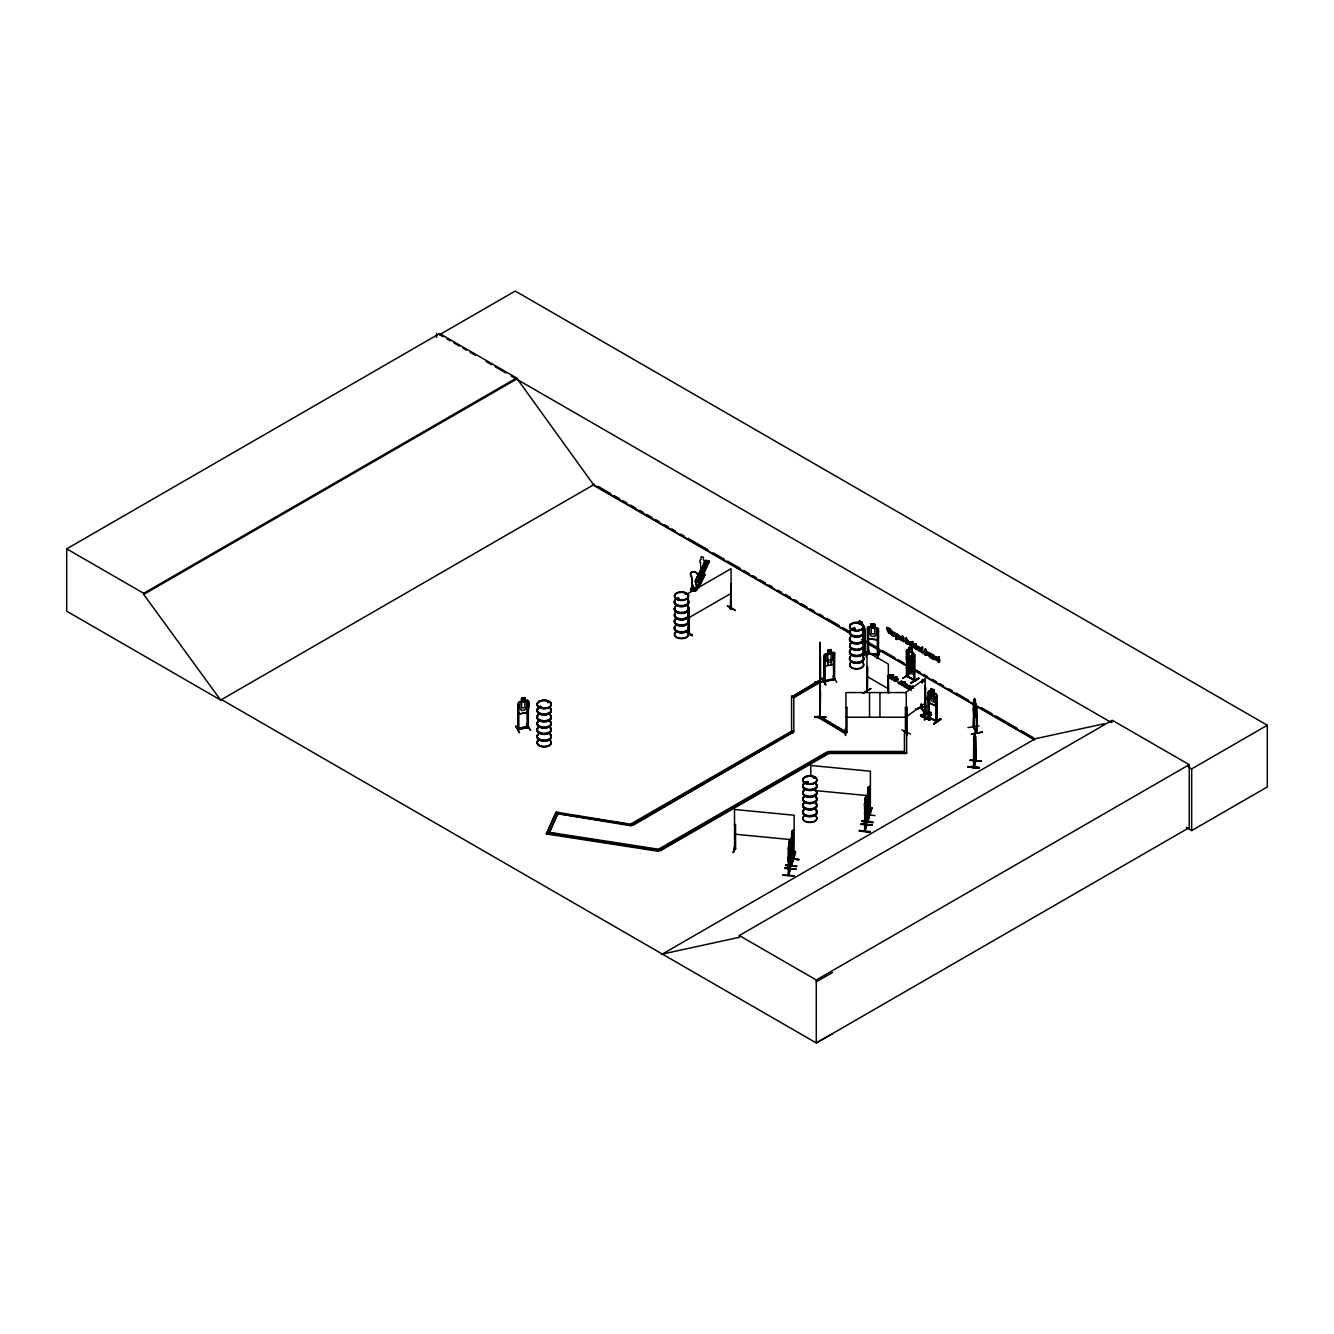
<?xml version="1.0" encoding="UTF-8"?>
<svg xmlns="http://www.w3.org/2000/svg" width="1334" height="1334" viewBox="0 0 1334 1334"><rect width="100%" height="100%" fill="white"/><g stroke="black" fill="none" stroke-linecap="round" stroke-linejoin="round"><path stroke-width="1.5" d="M820.143 701.951L820.143 642.371L820.143 717.008L820.527 691.679M789.094 844.038L789.294 842.504M791.879 834.45L792.079 832.916M789.845 854.277C792.78 836.551 785.159 877.472 789.945 854.244M788.828 846.656L788.694 875.387L788.394 873.787M788.861 875.254L790.062 868.05M791.612 837.068L791.479 865.799L791.229 864.215M792.679 859.88L795.281 851.759M866.283 806.586L866.216 810.272L866.4 806.586M865.182 829.831L864.565 831.315L866.616 824.979M866.833 824.996L864.949 831.365L864.966 806.62M866.683 824.712L866.233 825.579L866.8 800.3M869.001 800.667L869.068 796.982L867.55 805.653M868.017 821.127L867.95 820.243M869.618 815.408L867.734 821.761L867.75 797.015M975.221 746.273L973.67 751.225L975.421 742.604M975.854 760.997L973.97 767.367L974.687 732.433L974.087 746.74L973.787 745.356M901.167 639.853L899.5 638.853L899.349 636.101M909.171 642.905L910.322 641.654L911.906 644.205M695.998 589.161L696.765 577.389A3.785 2.968 25.8 0 0 696.765 573.02A3.785 2.968 25.8 0 0 691.612 572.186A3.785 2.968 25.8 0 0 691.612 576.555L692.296 588.694L691.546 576.688A3.785 2.968 25.8 0 1 691.546 572.319A3.785 2.968 25.8 0 1 696.698 573.153A3.785 2.968 25.8 0 1 696.698 577.505L696.765 577.389M782.808 875.171C803.201 875.804 792.429 876.488 782.825 875.087M796.865 865.849L785.609 865.499M785.593 865.599L785.693 864.715M796.765 866.65L785.676 865.216M870.252 832.149L859.063 831.099L870.335 831.416M873.02 822.644C863.081 818.226 853.56 822.228 873.036 822.561M873.12 822.261L861.931 821.227M968.084 767.167C976.288 764.115 988.961 771.035 968.167 766.716M979.256 768.217L968.151 766.833M921.41 707.92L920.86 707.287L921.31 708.804M898.032 638.119C896.648 640.42 893.613 633.667 896.982 633.95A2.001 1.167 60 0 1 898.032 634.784C903.518 640.02 892.663 640.387 897.165 638.136C898.849 638.536 893.78 635.334 896.531 634.2A2.001 1.167 60 0 1 897.582 635.034L898.065 634.634M788.411 847.057L789.961 842.071L790.078 869.018L788.311 875.354L788.211 848.774L789.394 844.672L788.828 852.326M791.496 864.832L791.095 865.749L790.995 839.186L792.179 835.084L791.612 842.738M791.095 839.219L792.93 832.883M864.449 812.94L864.782 815.241L864.465 804.752L865.799 796.448L865.182 798.732M867.967 792.012L867.35 801.317L868.567 786.86L867.967 789.144M867.35 795.197L867.567 793.38M973.453 740.787L973.787 738.969L973.503 767.283M910.555 734.1L901.851 729.848M789.711 843.622L789.411 840.453L788.928 874.754M791.295 843.788L791.612 845.156L792.196 830.865L791.229 865.116M865.082 801.617L864.582 831.249M693.913 587.06L693.146 588.411L693.997 588.577M701.684 570.335L702.351 569.901M701.867 570.152L701.284 570.235M976.605 714.824L976.154 717.258L976.521 714.941M910.972 690.578L911.339 688.644M862.881 693.447L871.069 688.477L863.065 693.146M899.216 637.252L901.334 637.969L899.216 637.252L901.867 638.736L899.216 637.719L901.367 639.603M899.666 636.985L900.917 636.768L901.417 638.986M910.955 644.022C905.886 641.321 915.958 644.155 908.821 642.421C909.838 647.073 912.156 647.073 909.705 643.271M909.271 643.055L910.405 642.204L911.906 644.539M935.668 658.296C936.952 655.428 938.619 660.83 937.052 658.246C932.066 655.294 942.304 665.433 935.801 657.145M910.622 688.077C911.772 691.229 908.287 686.76 908.888 689.361M820.66 681.674L820.593 682.691L820.527 657.362M897.582 635.034L897.915 639.453L895.781 638.102M925.012 697.882L925.529 695.598M925.046 698.032L925.579 695.681M906.22 643.538C902.468 636.485 908.771 638.686 908.737 643.388C906.786 645.189 905.486 642.621 908.454 643.872M906.703 643.121C908.754 645.089 908.854 639.336 906.253 640.27M925.379 654.594C931.115 656.295 925.779 650.192 925.412 649.508C920.093 659.063 932.766 654.294 925.412 651.326M925.813 654.327L924.879 654.31M539.336 706.887L540.253 706.203M539.886 707.103L541.487 707.053M676.521 598.683A7.054 4.069 0 0 1 679.69 591.879A7.054 4.069 0 0 1 688.327 596.865A7.054 4.069 0 0 1 676.521 598.683L678.539 598.116L677.505 599.033M678.539 599.016L677.022 598.366L678.106 598.916M678.823 598.733L678.156 597.865M686.16 593.73L685.242 594.247M685.326 593.647L686.293 593.997M806.837 782.708L805.052 782.558L806.286 781.707M814.174 778.172L813.807 777.355M814.257 777.338L813.423 777.722M853.41 628.948C853.71 630.598 851.592 627.297 853.093 629.365M853.31 629.048L852.343 628.864M824.012 681.507L834.584 679.189L833.65 678.489M833.7 654.977L834.65 654.777L833.567 654.761L833.633 679.356M697.215 580.073L698.416 581.24L699.65 580.09M699.633 580.724L698.766 579.556L697.348 580.157M704.635 565.849L704.469 564.916M705.786 565.683L704.652 564.999M895.031 679.073L894.564 680.557L895.831 681.09L894.781 679.239L897.232 680.34L898.232 679.156M527.163 726.83L517.709 728.564L519.026 728.531M517.709 729.465L528.347 727.213M735.534 824.579L734.45 824.695L735.534 824.579L735.584 848.841M734.701 845.906L733.4 852.359M733.316 852.409L735.267 845.523M733.467 852.493L735.267 846.023L733.45 851.976M735.434 849.491L734.4 849.141M793.063 830.365L794.147 830.232L793.063 830.365L792.863 859.429L791.779 863.365M792.946 854.394C795.014 852.409 793.78 856.745 793.263 854.76M793.263 853.877L794.03 853.977M795.147 851.292L793.48 858.229M795.698 851.792L793.947 858.329L792.963 858.396M870.335 786.443L869.318 786.343L869.001 815.991L869.501 815.007M869.201 810.372L870.518 810.005L869.234 810.155M869.651 813.757L872.002 807.837M871.986 807.787L870.202 814.29M915.858 709.321L926.213 706.603M788.928 842.755L789.294 841.487M791.712 833.166L792.079 831.899M789.511 843.672L789.945 842.204M792.479 834.033L792.729 832.599M790.545 844.322L790.362 869.651L789.828 842.054M784.809 868.201L795.998 869.301L784.876 867.984M787.66 858.379L798.849 859.496M791.179 849.658C795.314 826.913 791.579 854.811 791.095 847.373M793.43 859.413L791.579 865.666M792.896 859.379L793.346 858.446M787.577 858.612L798.849 859.463M865.182 799.75L865.549 797.465M867.967 790.162L868.334 787.877M866.233 825.579L866.216 798.032L865.399 799.633M869.001 815.991L868.984 788.444L868.167 790.028M864.665 803.035L866.216 798.032M867.45 793.447L868.984 788.444M869.585 790.695L869.501 815.908M865.082 808.304L865.649 800.65L865.016 831.282M867.85 798.699L868.434 791.062L867.884 821.644M861.047 824.345L872.319 825.062L861.13 823.962M864.649 815.224L866.2 810.222M864.782 829.965L866.233 824.946M870.252 832.233L859.163 830.282M974.187 734.734L974.787 732.616M974.387 735.868L974.554 734.484M973.67 739.036L975.221 734.05L975.754 761.564L975.821 736.301M973.803 739.053L974.654 736.668L974.087 744.305M974.787 735.668L975.204 734.184L975.721 761.497M970.051 760.347L981.34 761.08L970.151 759.963M974.17 765.999L975.621 760.98M973.603 767.267L975.454 760.88M692.346 635.401L687.444 632.733M692.346 635.051L687.494 632.299M974.504 698.549L973.303 727.113L976.638 733.3L976.638 706.753L974.504 698.549L975.571 700.6M976.988 708.487L976.321 707.987L977.022 733.233L974.103 727.013M928.114 716.892L936.985 721.827L936.885 695.297L935.951 693.763L929.214 690.628L928.197 691.346L928.231 717.892L929.364 717.992L929.264 693.296L928.214 693.113L929.264 693.296M936.151 720.577L936.735 720.894M937.202 721.561L936.351 696.565L936.001 721.411L937.252 721.611L928.431 717.559L928.464 692.93M820.593 681.207L820.577 682.058M820.026 716.875L820.127 715.458M864.682 635.984L863.782 638.602L864.682 636.101M833.366 664.215L834.517 661.03L833.483 664.365L825.279 666.1L824.212 663.315M518.059 711.322L519.126 714.124L527.33 712.389C528.447 709.071 530.949 702.284 527.247 700.267M906.353 657.128L907.37 654.56L906.453 657.195M913.523 664.899L914.424 662.464L913.59 665.049L907.287 661.547L906.536 658.012L907.37 661.497M935.884 706.086L936.985 703.468M867.584 629.031L868.584 629.164L868.584 653.86M868.717 626.496L867.567 627.43L867.584 654.027L867.534 627.497L871.302 626.947L871.185 623.795L871.185 626.83M867.534 635.634L868.651 638.803L877.188 639.886L878.422 637.035L877.188 639.886M868.651 638.803L877.105 639.77M871.269 627.013L869.468 627.78L869.468 633.45L871.269 636.118L874.654 636.585L876.471 634.384L876.471 628.731L874.654 627.464L874.804 624.279L871.152 623.862M874.771 627.38L874.804 624.279M877.155 627.63L878.422 628.864L878.339 655.444L878.422 628.864L874.687 627.397M868.717 650.108L866.066 656.862M878.306 630.715L877.305 630.582L877.405 655.344L878.306 655.394M877.188 654.594L878.506 654.294M877.188 658.479L879.773 651.592L877.288 658.412M693.68 588.794L694.414 587.544L693.763 588.477M701.884 570.802L702.184 570.452M694.014 587.994L694.064 588.427M825.929 684.659L822.027 678.072L825.529 684.742M515.724 726.43L519.643 732.533M519.126 732.75L515.824 725.979M908.171 643.922L907.337 640.503L905.719 643.255M906.636 752.709L828.864 752.709L827.297 751.809L658.579 849.224L658.012 851.225L546.39 833.967L556.161 812.123L632.85 824.645L793.146 732.099L632.85 825.413L631.282 823.745L791.579 731.199L793.797 731.199M546.39 833.967L556.161 812.123M630.715 824.979L557.729 813.673L630.715 825.746L631.282 823.745M630.715 825.746L638.486 820.36M658.012 851.225L658.579 849.224L660.13 850.125L828.864 752.709M906.403 675.421L914.59 680.857L914.59 654.327L914.49 680.857M907.454 675.654L907.587 676.672L906.503 676.471L906.536 649.875L909.221 650.275M914.374 680.79L913.69 679.456L914.774 679.656L914.857 680.69L906.77 676.205L906.77 667.984M700.483 562.731L700.517 562.631A2.518 1.984 25.8 0 1 701.017 559.48L701.017 557.262M692.346 591.045L690.845 590.445L691.696 587.093L691.279 590.178L694.497 590.528M693.03 585.676L690.428 590.745L694.497 591.012M696.115 579.223L701.567 580.09L696.115 579.223L695.281 580.94L700.734 582.141L695.281 581.274L699.099 573.053L704.552 573.937L697.082 589.778M696.865 577.672C711.606 578.372 692.746 580.774 697.699 575.938L703.168 577.138L697.699 575.938M698.266 574.787C712.99 575.488 694.147 577.889 699.099 573.053M702.751 572.736L709.154 561.03L703.885 572.936L709.438 561.531L705.519 560.447L700.483 572.403C714.807 541.104 698.349 581.357 700.85 570.719L699.733 572.253M693.33 585.326L690.912 590.645M699.149 573.57L695.281 582.341L700.6 573.97L695.514 584.225M702.334 567.284L705.519 560.447M694.43 590.679L694.497 587.827C691.145 587.86 695.748 587.093 693.447 588.744M695.631 582.408L700.567 573.987M706.22 560.78L700.95 572.469M696.098 582.274L700.217 573.737M701.334 571.936L701.334 570.135L702.451 570.302L702.451 572.103M692.83 590.262L692.83 587.56M702.684 572.736L708.254 561.347L709.421 561.547M703.151 572.803L708.437 561.13L702.918 572.636L703.885 572.936L700.017 572.036M696.498 588.061L702.251 576.071M695.247 591.145L703.502 574.07L704.619 574.437M697.148 587.977L695.898 590.929L696.732 587.91L697.148 589.578M697.198 588.161L703.101 576.205M697.565 588.227L704.552 573.937M704.902 574.704L698.266 588.327L704.986 574.671L698.799 573.72M925.529 718.359L924.879 693.797M920.293 648.174C922.644 653.743 919.276 652.526 920.46 647.99A1.751 1.017 60 0 1 921.144 647.89A2.034 1.184 60 0 1 922.194 648.724L921.744 648.974A2.034 1.184 60 0 0 920.693 648.157A1.751 1.017 60 0 0 920.026 648.241M845.773 728.564L845.806 735.117M845.289 735.568L845.222 729.014M793.263 859.996L793.13 830.148M788.861 874.354L790.512 868.617M867.4 821.144L869.401 815.391L867.95 820.41M974.087 767.3L974.087 738.636M825.129 680.657L825.212 681.524L825.079 656.611L824.129 656.812L824.162 681.724L824.212 655.177L827.847 653.36L826.113 654.861L826.113 660.53L827.847 662.581L831.082 661.864L832.833 659.046L832.833 653.377L831.082 652.76M825.196 680.357L824.012 680.623L834.65 678.556M824.395 681.707L834.767 679.423L834.567 678.606M528.231 726.346L518.626 728.297L518.626 729.198M528.281 727.514L528.497 700.9M866.716 825.496L866.633 800.867M911.756 661.28L910.355 663.348L908.037 659.113L909.805 663.698C906.203 665.366 909.404 668.751 910.388 664.732L912.606 668.734L910.922 664.332C915.191 662.681 909.705 659.129 912.84 663.148L912.84 668.818L911.506 670.502L909.021 669.101L907.687 665.933L909.238 651.492L911.739 652.876L911.506 661.381M677.589 597.882L676.822 598.883L678.489 598.883M860.497 624.362L861.147 624.712M805.519 781.891L806.453 782.058M806.887 782.841L806.453 781.741M906.57 731.982L906.837 707.053M974.537 701.751L973.637 700.2L973.37 727.113M973.77 700.183L974.154 727.514M825.362 653.91L824.212 655.177M847.057 731.599L845.856 731.599M836.935 726.98L845.839 732.116L844.272 733.016L817.559 716.825L819.126 715.924L847.057 732.499L845.906 731.299M905.286 731.599L906.153 730.865M925.146 718.642L925.196 678.572L906.22 692.146L906.52 732.466L905.286 732.499L906.286 731.265M867.3 691.245L867.634 666.783M689.294 608.121L688.311 608.387L689.294 608.121L689.311 632.9C686.326 633.333 690.845 631.249 688.311 632.066M731.282 607.72L730.782 608.954M731.132 608.337L730.332 608.804L731.049 583.708L731.332 608.638L730.365 608.738M731.282 608.621L731.049 568.701L688.311 593.38L688.561 633.283L689.411 632.783L688.577 633.216L688.577 608.537M977.022 733.133L973.837 727.047M896.381 680.724C891.145 683.425 896.114 674.487 898.249 679.856C896.882 680.407 895.748 676.955 897.115 680.323M920.894 708.154L925.329 714.04M539.953 706.853C542.855 707.22 538.719 705.169 539.653 707.337M548.491 702.468L548.024 702.634M735.551 848.624L734.367 848.507M704.836 565.733L705.786 565.499M699.516 580.64L697.532 580.774M920.994 716.141L929.848 720.243L920.96 716.241L920.543 714.907L930.915 712.273L920.543 715.424M937.152 696.932L936.101 696.732M931.716 714.607L924.229 719.993L931.282 714.874M929.364 718.026L929.014 693.48M936.001 720.727L929.114 717.559L936.768 720.86M933.583 723.778L940.703 718.692L933.65 723.862M941.12 719.343L933.667 724.245L940.653 718.659M914.507 669.668L911.639 669.168L911.739 672.353L909.054 670.869L907.87 660.313L909.221 658.629L911.739 660.013L913.073 663.181L913.073 668.851L911.739 669.118M931.115 691.596L931.182 688.511L934.083 689.845L934.083 692.88M934 689.911L935.351 700.35L933.917 702.101L931.215 700.85L929.765 697.749L929.765 692.079L931.215 691.746L931.282 688.644M928.214 699.466L929.264 702.785L935.984 706.019L929.098 702.918L928.297 699.416M935.951 693.763L936.985 695.314M906.22 716.825L925.196 703.251M706.019 561.014L705.986 561.014M700.167 573.703L699.099 573.37M703.368 572.82L703.652 571.552L700.3 571.869L700.017 570.969M845.989 731.315L844.272 732.249L817.559 716.825M845.823 732.233L847.09 732.233M846.973 732.516L846.973 707.554L845.939 707.554L846.973 707.554M906.57 685.493C904.402 681.04 911.556 688.611 903.668 686.41C900.85 683.925 910.372 685.476 905.236 684.292M925.229 695.898L925.146 694.497M925.229 696.415L925.146 695.014M877.288 655.027L878.506 655.177M913.59 658.096L914.507 661.531L913.59 658.096L907.287 654.61L913.523 658.162M909.054 667.834L906.353 665.282L913.607 670.152M909.054 670.869L911.822 672.303L911.739 669.318M906.453 649.925L907.087 671.052L913.44 674.52L914.357 672.002M907.303 649.324L914.507 654.377M906.77 651.526L906.77 657.695M911.822 648.774L909.138 647.29L909.238 650.475L907.887 650.759L907.887 656.428L909.238 659.596L911.739 660.98L913.073 659.296L913.073 653.627L911.739 648.841L909.238 647.44M913.557 652.776L911.906 651.759L911.906 648.724M914.04 657.612L913.807 680.473L914.04 655.561M914.774 655.961L913.773 655.728M907.237 652.109L907.504 676.588M914.507 679.906L907.32 676.188L913.957 679.54M918.676 677.905L910.805 683.141L919.059 678.572M918.709 678.322L910.805 683.141L918.759 678.406M908.938 656.812L911.689 658.246L908.938 656.812L909.021 659.796M906.353 659.38L907.203 658.779L913.373 662.331M906.27 667.567L907.17 671.002M730.615 608.971L731.332 583.858M727.68 605.853L735.301 610.205M731.132 607.437L730.882 607.487M692.396 634.967L691.946 635.751L687.11 632.966M977.088 732.249L976.521 733.166M821.944 678.522L825.479 684.809M887.994 692.73L888.277 678.706L888.627 692.78M221.644 699.633L220.777 700.15L66.7 611.189L66.7 548.858L439.62 333.55L516.608 377.989L593.597 484.776L850.875 633.317M439.62 333.55L439.62 334.701L515.241 291.045L1267.3 725.246L1267.3 786.943L1191.679 830.598L1186.276 827.464M66.7 548.858L143.688 593.297L516.608 377.989M832.616 1033.65L816.291 1042.955L221.544 699.583L220.66 700.083L143.688 594.447L516.608 379.139M220.66 700.083L594.464 484.275M688.311 618.059L731.049 593.38M859.413 623.845L859.513 620.76L859.513 623.995L858.112 623.195M862.047 622.328L862.047 625.363L864.682 627.947M863.748 626.346L861.964 625.413L861.964 622.378M863.948 629.298L864.949 629.548L865.032 654.277L863.848 653.96L863.948 629.298L864.949 629.548M889.161 633.166C880.824 621.477 895.964 632.85 888.711 629.114L888.711 633.433L888.711 629.114M886.726 627.964L888.594 628.531M886.726 627.397L890.578 629.098M890.562 630.899C895.814 631.249 892.079 638.936 890.779 632.683C895.447 634.167 888.778 626.396 892.83 635.801M888.144 628.798L888.594 632.85M890.562 631.532C896.898 634.184 886.977 635.167 892.729 632.816M894.547 633.683C897.032 633.35 892.046 639.703 894.38 633.317M894.547 632.616L893.58 632.566M892.296 635.501L893.263 635.551M895.264 634.2L895.698 633.95M864.649 653.543L863.865 653.026L864.765 653.543M864.149 653.11L864.765 654.444L864.682 627.897M893.58 636.235L894.547 636.285M820.143 681.14L793.363 697.815L820.077 682.391L818.526 681.491L791.796 696.915L818.526 680.707L820.143 681.807M862.498 655.744L869.351 652.276L862.948 655.994M896.581 637.318L897.582 637.552L898.566 634.934M897.582 637.552L896.515 634.967L898.032 635.284M895.764 638.719L896.198 637.819M901.984 637.419L902.434 636.118L903.952 638.052L902.518 638.252L903.952 641.687L901.984 639.97M901.634 637.735L902.434 637.685M902.968 636.418L901.984 636.368M901.067 637.202L899.55 636.051L898.699 637.802L901.35 640.503L901.517 636.935L899.083 636.168M905.719 638.136L906.703 638.186L906.703 640.02M902.434 639.72L903.952 641.12M906.253 642.888L906.703 640.537M912.956 644.372L914.507 648.324L913.807 644.222L912.99 646.923L912.006 646.873L912.456 641.504L912.539 643.922L914.507 645.939M912.99 641.821L912.006 641.771M909.288 643.838C911.022 646.506 912.156 645.889 909.738 643.572M915.674 643.555L915.841 644.806C913.757 643.005 918.192 644.055 915.274 645.089L915.274 648.758L916.241 648.808M915.224 644.455L916.291 644.555M916.291 643.905L915.224 643.822M912.006 646.873L912.99 646.923M915.274 645.089L915.708 644.839M916.591 645.856C919.076 647.724 915.724 648.257 917.125 649.825M917.125 646.573C921.227 644.956 920.86 656.445 917.542 647.007M916.591 649.525L917.559 649.575M921.744 648.974C922.211 642.805 924.012 655.227 921.744 652.126M922.728 647.44L921.744 647.39M918.542 650.659L919.526 650.709M921.744 649.491C920.543 646.406 920.794 652.143 921.744 651.609C918.059 651.376 922.328 645.406 921.744 651.609M924.879 649.191L925.846 649.241L925.846 651.075M921.744 652.493L922.728 652.543M925.412 651.842C929.131 652.076 924.846 658.062 925.412 651.842C929.364 650.542 925.796 658.529 925.846 651.592M930.315 655.011C931.332 657.512 928.431 652.81 928.581 652.343C933.05 653.226 928.764 658.262 930.849 657.228M887.444 675.854L888.111 675.921C889.578 673.453 891.912 676.071 890.495 674.554M642.088 818.276L663.715 805.803M667.317 803.718L777.172 740.287M780.774 738.202L791.579 731.966L793.797 731.966L793.797 696.298L791.579 696.298L791.579 731.966L793.146 732.866M928.13 653.226L930.182 653.86L930.398 657.495M891.029 674.871L887.844 677.222M817.559 717.592L819.126 716.692L833.366 724.929M888.627 677.155L893.58 674.904L891.996 675.821L893.763 676.471L892.93 677.739L889.311 677.372M888.627 677.655L893.58 674.904M889.728 677.639L891.546 676.588L893.03 677.355L889.728 677.639L893.046 676.722L891.546 676.588M929.931 656.111C927.08 654.677 932.733 653.86 928.13 652.593M934.05 656.228C931.682 651.626 930.915 664.565 931.949 655.011C936.084 652.876 930.065 664.632 935.351 656.828M932.132 654.31L931.149 654.26M932.132 655.378L934.217 655.528M891.846 679.006C904.585 673.47 889.028 679.84 892.379 679.84M932.833 655.894L933.283 654.994M891.846 679.523L896.815 676.772M931.149 657.929L932.132 657.979M933.783 656.328L935.367 656.845L933.783 655.778M933.783 659.446L934.217 656.578M933.25 659.129L934.217 659.196M938.419 657.012C942.938 663.665 935.017 664.349 939.403 657.062M935.668 658.763L938.252 661.297L935.367 659.68L936.201 656.862M902.468 682.825C899.583 680.123 902.434 684.175 900.05 684.009A1.718 0.984 0 0 1 899.149 683.808C895.631 680.44 901.617 685.242 900 682.574C900.3 680.073 904.319 682.741 903.952 683.358L907.587 684.609L904.385 686.76M902.484 682.324C900.934 677.972 900.417 685.126 898.682 682.041M938.419 662.131L939.403 662.181M903.502 682.591C901.05 684.709 899.95 686.71 903.418 683.058L903.502 682.074M903.868 682.274C907.07 680.89 902.951 684.375 905.319 682.058M903.868 682.791L905.319 682.574M903.952 682.841L901.901 684.109L902.684 684.676M903.952 683.358L901.901 684.625L902.718 685.209M898.049 682.374L899.149 683.291A1.718 0.984 0 0 0 900.05 683.508C900.567 680.757 904.169 681.757 904.936 683.925M905.152 685.793C905.336 686.376 901.501 684.642 906.036 685.276M908.604 687.794C903.602 685.759 912.956 686.593 909.488 686.51C904.319 686.393 911.072 689.878 906.353 687.343A1.734 1 0 0 1 906.253 686.677C910.372 684.442 913.723 685.809 906.253 687.177A1.734 1 0 0 0 906.353 687.86L908.037 688.661L912.773 685.976L913.306 686.81L910.722 688.294L913.306 687.744M908.354 689.044L913.306 686.293M689.094 832.383L658.579 850.008L660.13 850.909L828.864 753.493L906.636 753.493L906.536 706.92M692.679 830.315L777.038 781.607M780.64 779.54L793.196 772.286M796.782 770.202L809.354 762.948M812.94 760.88L827.297 752.593L828.864 753.493L828.864 751.442L904.435 751.442M928.597 696.965L925.779 699.116L928.731 697.499M926.296 699.416L928.731 698.015M661.464 954.577L1035.267 738.753L1104.135 723.778M662.331 954.06L739.319 937.318L739.319 935.534L1112.239 720.227L1189.228 764.665L1189.228 827.647L816.291 1042.955L816.291 979.973L1189.228 764.665M1112.239 722.011L1111.372 722.528L511.239 376.038M1188.11 766.833L1191.679 768.901L1267.3 725.246M816.291 981.774L832.616 972.469M869.268 810.789L870.418 810.839M870.302 811.139L870.402 809.988M794.047 855.161L794.147 815.241L734.517 809.488L734.55 849.458L735.468 849.475M701.334 556.678L703.368 557.462M935.534 657.212L937.318 657.228L938.319 659.446M806.653 782.391L806.303 782.508M867.717 652.793L868.701 652.96M878.272 654.51L868.617 653.443M697.549 580.007L699.516 580.157M688.894 632.666L689.028 607.971M933.783 656.845L934.901 657.095M527.364 726.496L528.281 726.613M912.99 643.672L914.957 645.673M892.296 635.101L890.295 633.283L892.296 633.083M930.315 656.545L928.314 654.711L930.315 654.51M929.865 656.795L927.864 654.977L929.865 654.777M906.253 640.787C908.254 640.003 908.337 645.239 906.703 642.638M921.36 681.374L922.444 682.741L922.494 679.506L924.045 681.457M920.96 681.674L922.544 682.708M925.462 687.544L924.929 685.793M925.846 689.294L925.062 688.844L925.929 714.007L921.461 708.171M917.375 708.671L926.246 706.27L915.674 709.088M925.029 712.823L925.429 713.156M920.61 715.441L931.149 713.073L920.777 715.658M936.401 720.327L936.885 721.844M936.401 721.227L936.351 704.786M852.743 628.297L851.859 629.131M539.703 707.203L540.97 707.437M930.315 656.028L928.414 655.244L929.865 655.261M827.68 653.327L827.68 650.292L831.165 649.525L831.199 652.626M827.73 650.358L831.199 649.591M831.049 652.693L834.684 652.926L833.366 652.176L825.413 653.993M827.847 654.477L831.082 653.76M827.847 660.147L831.082 659.43M832.85 676.171L836.835 682.291M521.661 698.399L524.929 697.715L524.879 700.683L526.663 701.401L526.663 707.07L524.929 709.855L521.661 710.555L519.927 708.487L519.927 702.818L521.661 701.434L521.627 698.332M517.809 704.769L518.909 704.769L517.809 704.769L517.992 729.715L518.009 703.118L519.126 701.801L527.297 700.15L528.531 700.967M527.28 702.768L528.381 702.768L527.28 702.768L527.447 727.714L527.414 702.985M527.213 712.239L519.176 713.94L518.126 711.222M526.463 724.245L530.432 730.248M528.381 727.447L518.076 729.665M917.125 647.09L918.809 647.257L919.076 650.959M974.07 702.918L973.403 702.418L974.103 727.514M975.454 703.652L975.421 712.79L973.87 707.42M973.303 708.771L973.637 712.423L976.271 717.225M967.95 727.597L978.956 725.879M971.435 734.184L982.274 731.882M971.402 734.2L982.291 732.283M864.149 653.76L864.232 629.131M825.329 680.573L825.196 681.257M528.197 727.23L528.347 726.313M727.347 605.986L735.384 610.588M833.75 679.673L833.567 654.761M906.536 731.115L904.435 730.899L904.435 753.493M869.518 810.738L870.335 811.122L870.402 771.219L810.772 765.466L810.772 775.738M734.484 848.207L735.418 848.307M734.65 848.241L734.484 849.408M910.722 688.294L913.306 688.244M825.996 681.774L814.674 681.991M905.369 707.57L906.403 707.787L905.369 707.57L905.419 732.499M820.127 715.641L820.577 716.425M814.674 716.575L825.996 716.908M826.013 717.358L814.674 717.375M906.586 728.998L907.187 735.618L906.553 728.614M906.403 692.563L845.939 692.563L845.989 732.483M845.939 717.242L906.403 717.242M904.435 731.682L906.636 731.682M925.379 712.473L921.777 708.087M891.996 676.321C896.465 676.605 890.595 680.623 889.311 677.889M904.719 686.043L902.968 684.842L906.47 685.042M970.068 760.18L981.257 761.28M968.084 767.067L979.273 768.151M814.891 790.528L870.402 795.898M864.665 802.951L864.449 804.786M869.418 814.774L875.021 815.674M861.047 824.179L872.253 825.279M791.579 832.983L791.712 836.034M734.517 834.167L794.147 839.92M788.811 842.571L788.811 845.606M788.527 846.99L788.311 848.808M788.194 856.962L788.527 859.263M787.56 858.262L798.749 859.863M793.363 859.48L791.012 864.715L791.762 865.149M796.064 869.084L784.792 868.367M901.801 640.253L899.216 637.719M871.269 623.978L874.687 624.362M868.734 626.68L877.072 627.797M868.701 653.226L878.172 654.51M868.617 654.094L878.372 655.144M530.465 730.298L526.463 723.745M562.348 813.857L566.4 814.474M570.468 815.107L582.625 816.992M586.677 817.609L600.884 819.81M604.936 820.443L619.126 822.628M623.178 823.261L627.23 823.895M658.579 849.224L549.091 832.299L559.229 834.634M563.282 835.267L575.454 837.135M579.506 837.769L593.697 839.97M597.749 840.587L601.801 841.22M605.853 841.854L609.921 842.471M613.973 843.105L618.026 843.722M622.078 844.355L628.164 845.289M632.216 845.923L636.268 846.556M640.32 847.173L644.389 847.807M648.441 848.441L652.493 849.058M546.39 833.2L658.012 850.458M703.518 564.565L707.17 565.366L703.518 564.766M702.968 565.716L706.603 566.516L702.968 565.933M690.862 588.828L691.279 590.178M921.31 708.754L921.31 704.019M917.592 646.456L919.076 648.574M793.163 855.127L794.114 854.894M936.001 657.095L937.869 660.03M976.538 733.266L976.488 706.753M877.338 654.394L877.188 655.244M928.998 718.209L928.898 717.242M903.952 641.687L902.568 640.537L902.434 636.118M906.653 735.534L906.636 729.014M920.81 715.741L929.831 720.193M909.238 657.162L911.739 658.546M909.221 661.047L911.739 662.431M909.021 666.667L911.506 668.067M687.494 632.633L692.396 635.484M439.62 334.701L443.205 336.768M446.79 338.836L450.375 340.904M453.944 342.971L459.313 346.073M462.898 348.141L466.483 350.208M470.068 352.276L475.438 355.378M486.176 361.581L491.546 364.682M495.131 366.75L505.869 372.936M889.161 628.864L890.578 629.681M901.634 637.218L903.952 638.552M909.705 642.788L911.389 643.772M936.118 658.029L937.785 659.013M909.271 643.522L911.472 644.789M859.413 620.81L862.131 622.278M857.629 622.811L859.596 623.945M598.066 486.343L610.655 493.613M614.257 495.698L619.66 498.816M623.245 500.884L626.847 502.968M630.448 505.036L635.851 508.154M639.453 510.238L643.038 512.323M646.64 514.39L652.043 517.509M655.644 519.593L659.229 521.661M664.632 524.779L668.234 526.863M671.836 528.931L675.421 531.015M680.824 534.134L684.425 536.201M688.027 538.286L707.82 549.708M713.206 552.826L724.012 559.063M727.597 561.13L740.203 568.401M743.788 570.485L749.191 573.603M752.793 575.671L756.395 577.755M759.996 579.84L765.382 582.941M768.984 585.026L772.586 587.11M777.972 590.212L781.574 592.296M785.176 594.38L790.578 597.499M794.18 599.566L797.765 601.651M801.367 603.718L806.77 606.837M810.372 608.921L813.957 610.989M819.359 614.107L822.961 616.191M826.563 618.259L839.153 625.529M842.755 627.614L849.941 631.766M866.133 641.12L878.739 648.391M882.324 650.458L894.931 657.745M898.516 659.813L903.918 662.931M916.508 670.202L920.11 672.286M923.712 674.354L927.313 676.438M932.699 679.556L936.301 681.624M939.903 683.708L943.505 685.776M948.908 688.894L952.493 690.979M956.094 693.046L968.684 700.333M981.29 707.604L992.079 713.823M995.681 715.908L1017.275 728.364M1020.86 730.448L1033.466 737.719M861.664 639.553L906.636 665.516M913.84 669.668L1034.384 739.269M592.413 484.609L848.724 632.599M868.584 644.055L904.685 664.899M913.707 670.118L1034.65 739.936M904.402 682.591L905.386 683.158M903.418 683.058L903.068 681.991M895.431 678.839L897.115 679.806M895.031 679.59L897.232 680.857M896.415 681.257C891.562 681.074 895.764 677.105 898.132 679.473M928.181 699.983L928.181 700.5M866.983 676.421L888.361 688.761M791.796 696.131L793.363 697.032M791.579 731.199L793.146 732.099M739.319 935.534L816.291 979.973M895.614 633.233L894.114 633.417L895.264 633.55M867.333 820.743L867.267 821.577L867.333 820.693M792.746 859.93L792.613 832.466M896.198 638.469L897.298 639.053L897.582 638.069M897.582 635.534L896.131 635.034L896.598 637.285M922.394 679.54L923.928 681.491M548.624 702.284L547.79 702.501M825.279 666.1L824.329 663.265M825.079 656.611L824.129 656.812M521.511 701.3L521.511 698.266L524.996 697.532L524.929 700.75M973.637 700.2L976.138 705.052M982.441 732.666L982.258 731.799M921.777 708.587L921.727 704.552M930.682 691.396L936.135 705.453M867.55 799.766L867.85 801.134L868.451 786.843M864.765 809.354L865.082 810.722L865.666 796.431M788.511 853.376L788.828 854.76L789.545 840.47M703.418 557.379L703.418 559.963A2.518 1.984 25.8 0 1 703.952 563.181L703.418 571.135L701.017 570.652L700.517 562.631M973.803 751.092L973.603 748.858L973.787 751.242M1191.679 768.901L1191.679 830.598M938.869 656.762L938.953 662.431M933.683 655.211L933.683 658.879M931.599 653.993L931.682 658.229M925.529 687.494L925.563 718.459M925.312 648.941L925.312 654.044M922.194 647.123L922.278 652.81M920.944 704.119L920.944 708.304L920.894 707.27M915.808 645.406L915.808 649.074M912.456 641.504L912.539 647.19M909.321 647.39L909.321 650.425M907.504 651.942L907.504 656.061M907.504 668.401L907.32 676.838M906.17 637.885L906.17 642.988M894.013 632.316L894.114 636.535M892.296 633.567L892.296 634.584M888.361 692.946L888.361 664.082L866.983 651.742L866.95 691.479M879.94 692.563L879.94 717.242M869.535 692.563L869.535 717.242M867.35 666.933L867.317 691.662L867.267 666.566M863.281 627.18L863.281 632.85M834.634 652.86L834.584 679.54M831.049 649.641L831.082 664.899M827.847 650.425L827.847 665.616M792.196 830.865L792.179 834.083M730.248 607.954L730.248 608.854M703.935 571.219L704.219 570.402L704.219 571.469L700.583 570.885L700.583 569.818M518.776 704.552L518.843 729.548M436.602 333.317L436.602 337.402M143.688 593.297L143.688 594.447M862.881 637.419A7.17 4.135 0 0 1 856.678 643.638A7.17 4.135 0 0 1 850.458 637.419M862.798 637.852A7.07 4.085 0 0 1 856.678 643.972A7.07 4.085 0 0 1 850.542 637.852M862.764 643.188A7.037 4.069 0 0 1 856.678 649.274A7.037 4.069 0 0 1 850.575 643.188M862.798 643.588A7.07 4.085 0 0 1 856.678 649.708A7.07 4.085 0 0 1 850.542 643.588M862.881 630.615A7.17 4.135 0 0 1 856.678 636.818A7.17 4.135 0 0 1 850.458 630.615M851.609 629.765A7.17 4.135 0 0 1 854.811 628.681M862.798 636.702A7.07 4.085 0 0 1 856.678 642.821A7.07 4.085 0 0 1 850.542 636.702M862.798 631.032A7.07 4.085 0 0 1 856.678 637.168A7.07 4.085 0 0 1 850.542 631.032M851.676 630.198A7.07 4.085 0 0 1 854.844 629.131M862.881 637.068A7.17 4.135 0 0 1 856.678 643.288A7.17 4.135 0 0 1 850.458 637.068M862.881 630.265A7.17 4.135 0 0 1 856.678 636.468A7.17 4.135 0 0 1 850.458 630.265M851.609 629.415A7.17 4.135 0 0 1 854.811 628.331M862.798 629.898A7.07 4.085 0 0 1 856.678 636.018A7.07 4.085 0 0 1 850.542 629.898M851.676 629.048A7.07 4.085 0 0 1 854.844 627.997M862.881 656.828A7.17 4.135 0 0 1 856.678 663.048A7.17 4.135 0 0 1 850.458 656.828M862.798 657.262A7.07 4.085 0 0 1 856.678 663.382A7.07 4.085 0 0 1 850.542 657.262M862.764 662.598A7.037 4.069 0 0 1 856.678 668.684A7.037 4.069 0 0 1 850.575 662.598M863.715 646.223A7.037 4.069 0 0 1 854.844 650.158A7.037 4.069 0 0 1 850.575 644.205M862.764 644.205A7.037 4.069 0 0 1 863.465 645.172M862.798 662.965A7.087 4.085 0 0 1 856.678 669.084A7.087 4.085 0 0 1 850.542 662.965M863.748 645.873A7.087 4.085 0 0 1 854.844 649.825A7.087 4.085 0 0 1 850.542 643.822M862.798 643.822A7.087 4.085 0 0 1 863.515 644.806M862.881 650.025A7.17 4.135 0 0 1 856.678 656.228A7.17 4.135 0 0 1 850.458 650.025M862.798 656.111A7.07 4.085 0 0 1 856.678 662.231A7.07 4.085 0 0 1 850.542 656.111M862.798 650.442A7.07 4.085 0 0 1 856.678 656.578A7.07 4.085 0 0 1 850.542 650.442M862.881 656.478A7.17 4.135 0 0 1 856.678 662.698A7.17 4.135 0 0 1 850.458 656.478M862.881 649.675A7.17 4.135 0 0 1 856.678 655.878A7.17 4.135 0 0 1 850.458 649.675M862.798 649.308A7.07 4.085 0 0 1 856.678 655.428A7.07 4.085 0 0 1 850.542 649.308M816.058 790.845A7.17 4.135 0 0 1 809.855 797.048A7.17 4.135 0 0 1 803.652 790.845M815.974 791.262A7.07 4.085 0 0 1 809.855 797.382A7.07 4.085 0 0 1 803.735 791.262M815.958 796.581A7.037 4.069 0 0 1 809.855 802.668A7.037 4.069 0 0 1 803.768 796.581M815.974 796.982A7.054 4.069 0 0 1 809.855 803.101A7.054 4.069 0 0 1 803.752 796.982M816.058 784.025A7.17 4.135 0 0 1 809.855 790.245A7.17 4.135 0 0 1 803.652 784.025M804.786 783.175A7.17 4.135 0 0 1 808.004 782.108M815.974 790.128A7.054 4.069 0 0 1 809.855 796.231A7.054 4.069 0 0 1 803.752 790.128M815.974 784.459A7.07 4.085 0 0 1 809.855 790.578A7.07 4.085 0 0 1 803.735 784.459M804.852 783.608A7.07 4.085 0 0 1 808.02 782.558M816.058 790.495A7.17 4.135 0 0 1 809.855 796.698A7.17 4.135 0 0 1 803.652 790.495M816.058 783.675A7.17 4.135 0 0 1 809.855 789.895A7.17 4.135 0 0 1 803.652 783.675M804.786 782.825A7.17 4.135 0 0 1 808.004 781.757M815.974 783.308A7.054 4.069 0 0 1 809.855 789.428A7.054 4.069 0 0 1 803.752 783.308M804.869 782.474A7.054 4.069 0 0 1 808.037 781.424M816.058 810.255A7.17 4.135 0 0 1 809.855 816.458A7.17 4.135 0 0 1 803.652 810.255M815.974 810.672A7.054 4.069 0 0 1 809.855 816.792A7.054 4.069 0 0 1 803.752 810.672M815.991 816.141A7.087 4.085 0 0 1 809.855 822.261A7.087 4.085 0 0 1 803.718 816.141M815.958 797.615A7.037 4.069 0 0 1 809.855 803.702A7.037 4.069 0 0 1 803.768 797.615M815.974 816.391A7.054 4.069 0 0 1 809.855 822.511A7.054 4.069 0 0 1 803.752 816.391M815.991 797.232A7.087 4.085 0 0 1 809.855 803.368A7.087 4.085 0 0 1 803.718 797.232M816.058 803.435A7.17 4.135 0 0 1 809.855 809.655A7.17 4.135 0 0 1 803.652 803.435M815.974 809.538A7.07 4.085 0 0 1 809.855 815.658A7.07 4.085 0 0 1 803.735 809.538M815.974 803.868A7.07 4.085 0 0 1 809.855 809.988A7.07 4.085 0 0 1 803.735 803.868M816.058 809.905A7.17 4.135 0 0 1 809.855 816.108A7.17 4.135 0 0 1 803.652 809.905M816.058 803.085A7.17 4.135 0 0 1 809.855 809.288A7.17 4.135 0 0 1 803.652 803.085M815.974 802.718A7.07 4.085 0 0 1 809.855 808.838A7.07 4.085 0 0 1 803.735 802.718M550.375 715.341A7.17 4.135 0 0 1 544.172 721.544A7.17 4.135 0 0 1 537.969 715.341M550.292 715.758A7.07 4.085 0 0 1 544.172 721.894A7.07 4.085 0 0 1 538.052 715.758M550.258 721.094A7.02 4.052 0 0 1 544.172 727.18A7.02 4.052 0 0 1 538.086 721.094M550.308 721.461A7.087 4.085 0 0 1 544.172 727.597A7.087 4.085 0 0 1 538.036 721.461M550.375 708.537A7.17 4.135 0 0 1 544.172 714.741A7.17 4.135 0 0 1 537.969 708.537M550.292 714.624A7.07 4.085 0 0 1 544.172 720.744A7.07 4.085 0 0 1 538.052 714.624M550.292 708.954A7.07 4.085 0 0 1 544.172 715.074A7.07 4.085 0 0 1 538.052 708.954M550.375 714.991A7.17 4.135 0 0 1 544.172 721.194A7.17 4.135 0 0 1 537.969 714.991M550.375 708.187A7.17 4.135 0 0 1 544.172 714.39A7.17 4.135 0 0 1 537.969 708.187M550.292 707.804A7.07 4.085 0 0 1 544.172 713.94A7.07 4.085 0 0 1 538.052 707.804M550.375 734.751A7.17 4.135 0 0 1 544.172 740.954A7.17 4.135 0 0 1 537.969 734.751M550.308 721.744A7.087 4.085 0 0 1 544.172 727.88A7.087 4.085 0 0 1 538.036 721.744M550.292 735.167A7.07 4.085 0 0 1 544.172 741.304A7.07 4.085 0 0 1 538.052 735.167M538.086 740.503A7.02 4.052 0 0 0 544.172 746.59A7.037 4.069 0 0 0 550.275 740.503A7.02 4.052 0 0 1 544.172 746.59A7.037 4.069 0 0 1 538.069 740.503M550.275 722.094A7.037 4.069 0 0 1 544.172 728.181A7.037 4.069 0 0 1 538.069 722.094M550.308 740.87A7.087 4.085 0 0 1 544.172 747.007A7.087 4.085 0 0 1 538.036 740.87M550.375 727.947A7.17 4.135 0 0 1 544.172 734.15A7.17 4.135 0 0 1 537.969 727.947M550.292 734.034A7.07 4.085 0 0 1 544.172 740.153A7.07 4.085 0 0 1 538.052 734.034M550.292 728.364A7.07 4.085 0 0 1 544.172 734.484A7.07 4.085 0 0 1 538.052 728.364M550.375 734.4A7.17 4.135 0 0 1 544.172 740.603A7.17 4.135 0 0 1 537.969 734.4M550.375 727.597A7.17 4.135 0 0 1 544.172 733.8A7.17 4.135 0 0 1 537.969 727.597M550.292 727.213A7.07 4.085 0 0 1 544.172 733.35A7.07 4.085 0 0 1 538.052 727.213M687.727 607.02A7.17 4.135 0 0 1 681.507 613.223A7.17 4.135 0 0 1 675.304 607.02M687.627 607.437A7.054 4.069 0 0 1 681.507 613.557A7.054 4.069 0 0 1 675.404 607.437M688.311 613.74A7.037 4.069 0 0 1 680.59 618.809A7.037 4.069 0 0 1 675.421 612.756M688.361 613.907A7.087 4.085 0 0 1 680.59 619.009A7.087 4.085 0 0 1 675.388 612.906M688.327 614.14A7.054 4.069 0 0 1 680.59 619.243A7.054 4.069 0 0 1 675.404 613.156M687.727 600.2A7.17 4.135 0 0 1 681.507 606.42A7.17 4.135 0 0 1 675.304 600.2M687.627 606.303A7.054 4.069 0 0 1 681.507 612.406A7.054 4.069 0 0 1 675.404 606.303M687.644 600.634A7.07 4.085 0 0 1 681.507 606.753A7.07 4.085 0 0 1 675.388 600.634M687.727 606.67A7.17 4.135 0 0 1 681.507 612.873A7.17 4.135 0 0 1 675.304 606.67M687.727 599.85A7.17 4.135 0 0 1 681.507 606.07A7.17 4.135 0 0 1 675.304 599.85M687.644 599.483A7.07 4.085 0 0 1 681.507 605.603A7.07 4.085 0 0 1 675.388 599.483M688.444 627.414A7.17 4.135 0 0 1 680.573 632.599A7.17 4.135 0 0 1 675.304 626.43M688.327 627.83A7.054 4.069 0 0 1 680.59 632.933A7.054 4.069 0 0 1 675.404 626.847M687.61 632.166A7.037 4.069 0 0 1 681.507 638.252A7.037 4.069 0 0 1 675.421 632.166M687.627 632.566A7.054 4.069 0 0 1 681.507 638.686A7.054 4.069 0 0 1 675.404 632.566M688.444 620.61A7.17 4.135 0 0 1 680.573 625.779A7.17 4.135 0 0 1 675.304 619.61M688.327 626.697A7.054 4.069 0 0 1 680.59 631.782A7.054 4.069 0 0 1 675.404 625.713M688.327 621.027A7.054 4.069 0 0 1 680.59 626.113A7.054 4.069 0 0 1 675.404 620.043M688.444 627.063A7.17 4.135 0 0 1 680.573 632.249A7.17 4.135 0 0 1 675.304 626.08M688.444 620.26A7.17 4.135 0 0 1 680.573 625.429A7.17 4.135 0 0 1 675.304 619.259M688.327 619.876A7.054 4.069 0 0 1 680.59 624.979A7.054 4.069 0 0 1 675.404 618.893M558.296 812.456L548.524 834.3L558.296 812.456M902.568 678.456L910.472 673.37L902.568 678.456M913.406 662.248L914.274 663.898L913.406 662.248M868.934 651.542L862.498 655.227L868.901 651.526M830.515 650.342L828.431 651.826L830.515 650.342M524.345 698.349L522.244 699.8L524.345 698.349M524.929 701.767L521.661 702.451L521.661 708.121L524.929 707.437L524.929 701.767M874.053 624.862L871.886 624.562L871.886 625.579L874.053 625.863L874.053 624.862M874.654 628.481L871.269 628.031L871.269 633.7L874.654 634.15L874.654 628.481M708.587 562.198L704.952 561.614L708.587 562.198M708.221 562.965L704.585 562.381L708.221 562.965M707.67 564.115L704.019 563.532L707.67 564.115M933.433 690.245L931.699 689.428L933.433 691.262L933.433 690.245M933.917 694.014L931.215 692.746L931.215 698.416L933.917 699.683L933.917 694.014M911.289 649.091L909.671 648.207L911.289 650.108L911.289 649.091M911.739 668.101L909.221 666.717L909.021 660.997L911.506 662.398L911.739 668.101M911.289 670.385L909.671 669.501L911.289 671.402L911.289 670.385M911.072 658.612L909.471 657.712L911.072 659.613L911.072 658.612M861.531 622.628L859.946 621.727L861.531 623.645L861.531 622.628M975.237 700.817L974.587 699.583L975.237 701.817L975.237 700.817M975.421 704.702L974.42 702.785L975.421 710.372L975.421 704.702M853.143 629.748A7.07 4.085 0 0 0 863.748 626.213A7.07 4.085 0 0 0 853.143 622.678A7.07 4.085 0 0 0 853.143 629.748M853.143 630.332A7.054 4.069 0 0 0 863.732 626.813A7.054 4.069 0 0 0 853.143 623.278A7.054 4.069 0 0 0 853.143 630.332A7.037 4.069 0 0 0 863.715 626.813A7.037 4.069 0 0 0 853.143 623.295A7.037 4.069 0 0 0 853.143 630.348M806.32 783.208A7.087 4.085 0 0 0 816.942 779.656A7.087 4.085 0 0 0 806.32 776.121A7.087 4.085 0 0 0 806.32 783.208M806.336 783.725A7.037 4.069 0 0 0 816.892 780.207A7.037 4.069 0 0 0 806.336 776.688A7.037 4.069 0 0 0 806.336 783.725A7.037 4.069 0 0 0 816.892 780.24A7.037 4.069 0 0 0 806.336 776.721A7.037 4.069 0 0 0 806.336 783.758M540.637 707.704A7.087 4.085 0 0 0 551.259 704.169A7.087 4.085 0 0 0 540.637 700.617A7.087 4.085 0 0 0 540.637 707.704M540.654 708.237A7.037 4.069 0 0 0 551.209 704.719A7.037 4.069 0 0 0 540.654 701.2A7.037 4.069 0 0 0 540.654 708.237M540.637 707.92A7.087 4.085 0 0 0 551.259 704.369A7.087 4.085 0 0 0 540.637 700.834A7.087 4.085 0 0 0 540.637 707.92M677.989 599.933A7.037 4.069 0 0 0 688.561 596.415A7.037 4.069 0 0 0 677.989 592.896A7.037 4.069 0 0 0 677.989 599.933M680.59 619.826A7.02 4.052 0 0 0 688.294 614.757A7.037 4.069 0 0 1 680.59 619.826A7.02 4.052 0 0 1 675.438 613.773A7.037 4.069 0 0 0 680.59 619.826"/></g></svg>
